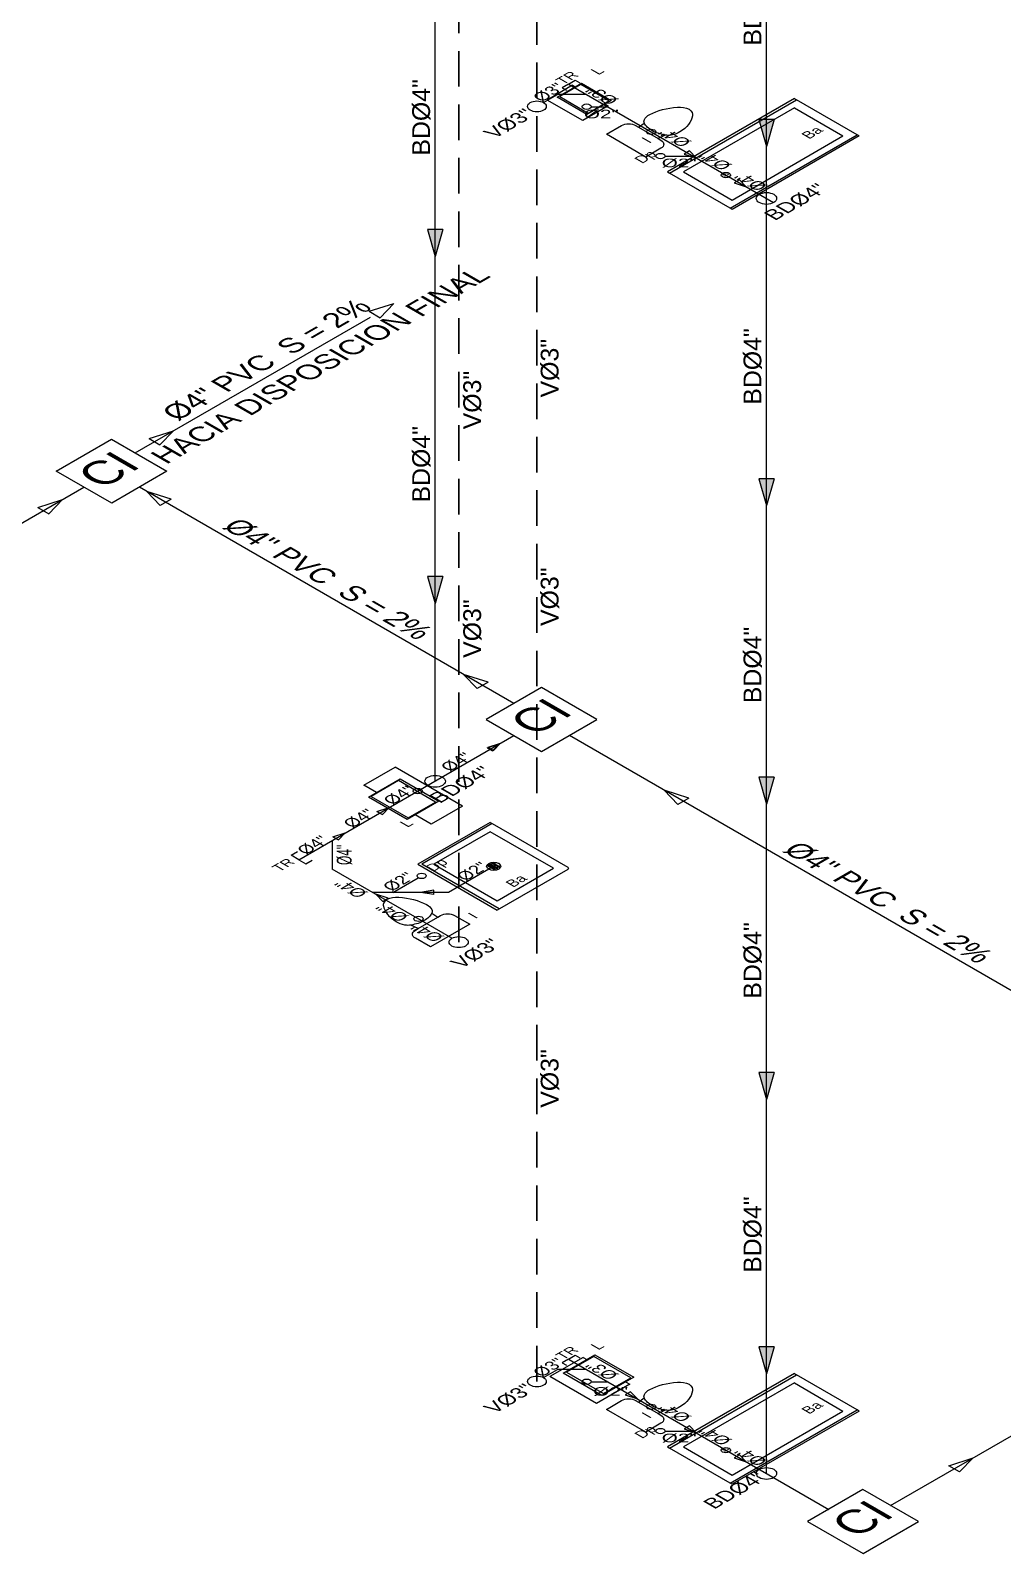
# Model space of a CAD drawing. Header units: feet. Extents: x 1019 to 2236, y -546 to 122.
# Drawn here: x 1096.4 to 1105.06, y -305.11 to -291.55 of the extents above; entities that cross this region are included whole.
import ezdxf

# ---------------------------------------------------------------- set-up
doc = ezdxf.new("R2010")
doc.units = ezdxf.units.FT
doc.header["$LTSCALE"] = 0.05
doc.header["$MEASUREMENT"] = 0
doc.linetypes.add('HIDDEN', pattern=[9.525, 6.35, -3.175])
for name, color, linetype, lineweight in [('AGUAFRIA', 5, 'HIDDEN', 30), ('I-FURN', 8, 'Continuous', 0), ('P-SANR-FIXT', 8, 'Continuous', 9)]:
    doc.layers.add(name, color=color, linetype=linetype, lineweight=lineweight)
for name, color, linetype in [('AGUASNEGRAS', 4, 'Continuous'), ('TEXTO', 2, 'Continuous'), ('TEXXT', 2, 'Continuous')]:
    doc.layers.add(name, color=color, linetype=linetype)
doc.styles.add('DAMIAN', font='arial.ttf', dxfattribs={"height": 0.12})
doc.styles.add('grd', font='arial.ttf', dxfattribs={"height": 0.15})

msp = doc.modelspace()

# ---------------------------------------------------------------- hatches: boundary and pattern name
at = {"layer": 'AGUASNEGRAS', "ltscale": 3, "extrusion": (0, 0.816497, 0.57735)}
h = msp.add_hatch(color=256, dxfattribs=at)
h.dxf.hatch_style = 1
edge = h.paths.add_edge_path()
edge.add_arc((-1101.355, 136.137), 0.0413, 45, 405, ccw=False)
at = {"layer": 'AGUASNEGRAS'}
for points in [[(1102.888, -292.339), (1102.957, -292.579), (1103.026, -292.339)], [(1099.936, -293.32), (1100.005, -293.56), (1100.074, -293.32)], [(1102.888, -295.539), (1102.957, -295.779), (1103.026, -295.539)], [(1099.936, -296.41), (1100.005, -296.65), (1100.074, -296.41)], [(1102.888, -298.198), (1102.957, -298.438), (1103.026, -298.198)], [(1102.888, -300.83), (1102.957, -301.069), (1103.026, -300.83)], [(1102.888, -303.272), (1102.957, -303.512), (1103.026, -303.272)]]:
    msp.add_hatch(color=256, dxfattribs=at).paths.add_polyline_path(points)
at = {"layer": 'AGUASNEGRAS', "ltscale": 3, "extrusion": (0, 0.816497, 0.57735)}
h = msp.add_hatch(color=256, dxfattribs=at)
h.dxf.hatch_style = 1
edge = h.paths.add_edge_path()
edge.add_arc((-1101.929, 136.525), 0.0413, 45, 405, ccw=False)
h = msp.add_hatch(color=256, dxfattribs=at)
h.dxf.hatch_style = 1
edge = h.paths.add_edge_path()
edge.add_arc((-1101.929, 136.525), 0.0413, 45, 405, ccw=False)
h = msp.add_hatch(color=256, dxfattribs=at)
h.dxf.hatch_style = 1
edge = h.paths.add_edge_path()
edge.add_arc((-1102.013, 136.899), 0.0413, -135, 225)
at = {"layer": 'AGUASNEGRAS', "extrusion": (-2.58127e-15, 0.816497, 0.57735)}
for points in [[(-1102.223, 136.867), (-1102.332, 136.927), (-1102.272, 136.818)], [(-1102.668, 137.311), (-1102.777, 137.372), (-1102.717, 137.263)], [(-1101.698, 136.342), (-1101.808, 136.403), (-1101.747, 136.293)], [(-1102.223, 136.867), (-1102.332, 136.927), (-1102.272, 136.818)], [(-1102.668, 137.311), (-1102.777, 137.372), (-1102.717, 137.263)], [(-1104.581, 137.433), (-1104.799, 137.312), (-1104.678, 137.53)]]:
    msp.add_hatch(color=256, dxfattribs=at).paths.add_polyline_path(points)
at = {"layer": 'AGUASNEGRAS', "ltscale": 3, "extrusion": (0, 0.816497, 0.57735)}
h = msp.add_hatch(color=256, dxfattribs=at)
h.dxf.hatch_style = 1
edge = h.paths.add_edge_path()
edge.add_arc((-1102.596, 137.193), 0.0413, -135, 225)
h = msp.add_hatch(color=256, dxfattribs=at)
h.dxf.hatch_style = 1
edge = h.paths.add_edge_path()
edge.add_arc((-1102.957, 137.553), 0.091, 45, 405, ccw=False)
at = {"layer": 'AGUASNEGRAS', "extrusion": (2.66454e-15, 0.816497, 0.57735)}
for points in [[(-1099.516, 119.721), (-1099.637, 119.502), (-1099.418, 119.623)], [(-1097.553, 121.683), (-1097.674, 121.465), (-1097.456, 121.586)], [(-1096.564, 122.745), (-1096.685, 122.527), (-1096.466, 122.648)], [(-1100.517, 126.406), (-1100.577, 126.296), (-1100.468, 126.357)], [(-1100.526, 126.396), (-1100.587, 126.287), (-1100.478, 126.347)], [(-1099.535, 127.388), (-1099.595, 127.278), (-1099.486, 127.339)], [(-1099.144, 127.778), (-1099.204, 127.669), (-1099.095, 127.73)]]:
    msp.add_hatch(color=256, dxfattribs=at).paths.add_polyline_path(points)
at = {"layer": 'AGUASNEGRAS', "extrusion": (-2.66454e-15, 0.816497, 0.57735)}
for points in [[(-1097.556, 122.621), (-1097.435, 122.403), (-1097.654, 122.523)], [(-1100.38, 125.444), (-1100.259, 125.226), (-1100.477, 125.347)], [(-1102.168, 127.232), (-1102.047, 127.014), (-1102.265, 127.135)]]:
    msp.add_hatch(color=256, dxfattribs=at).paths.add_polyline_path(points)
at = {"layer": 'AGUASNEGRAS', "ltscale": 3, "extrusion": (0, 0.816497, 0.57735)}
h = msp.add_hatch(color=256, dxfattribs=at)
h.dxf.hatch_style = 1
edge = h.paths.add_edge_path()
edge.add_arc((-1100.005, 126.873), 0.091, -135, 225)
h = msp.add_hatch(color=256, dxfattribs=at)
h.dxf.hatch_style = 1
edge = h.paths.add_edge_path()
edge.add_arc((-1099.85, 127.024), 0.0413, -135, 225)
h = msp.add_hatch(color=256, dxfattribs=at)
h.dxf.hatch_style = 1
edge = h.paths.add_edge_path()
edge.add_arc((-1099.85, 127.024), 0.0413, -135, 225)
h = msp.add_hatch(color=256, dxfattribs=at)
h.dxf.hatch_style = 1
edge = h.paths.add_edge_path()
edge.add_arc((-1100.544, 128.168), 0.0413, -135, 225)
h = msp.add_hatch(color=256, dxfattribs=at)
h.dxf.hatch_style = 1
edge = h.paths.add_edge_path()
edge.add_arc((-1099.885, 128.333), 0.0413, -135, 225)
at = {"layer": 'AGUASNEGRAS', "extrusion": (2.58127e-15, 0.816497, 0.57735)}
msp.add_hatch(color=256, dxfattribs=at).paths.add_polyline_path([(-1099.587, 128.677), (-1099.478, 128.617), (-1099.538, 128.726)])
at = {"layer": 'AGUASNEGRAS', "extrusion": (-5.55112e-17, 0.816497, 0.57735)}
msp.add_hatch(color=256, dxfattribs=at).paths.add_polyline_path([(-1099.993, 128.554), (-1099.874, 128.588), (-1099.993, 128.623)])
at = {"layer": 'AGUASNEGRAS', "ltscale": 3, "extrusion": (0, 0.816497, 0.57735)}
h = msp.add_hatch(color=256, dxfattribs=at)
h.dxf.hatch_style = 1
edge = h.paths.add_edge_path()
edge.add_arc((-1099.857, 128.996), 0.0413, -135, 225)
h = msp.add_hatch(color=256, dxfattribs=at)
h.dxf.hatch_style = 1
edge = h.paths.add_edge_path()
edge.add_arc((-1099.857, 128.996), 0.0413, -135, 225)
h = msp.add_hatch(color=256, dxfattribs=at)
h.dxf.hatch_style = 1
edge = h.paths.add_edge_path()
edge.add_arc((-1101.355, 136.137), 0.0413, 45, 405, ccw=False)
h = msp.add_hatch(color=256, dxfattribs=at)
h.dxf.hatch_style = 1
edge = h.paths.add_edge_path()
edge.add_arc((-1101.929, 136.525), 0.0413, 45, 405, ccw=False)
h = msp.add_hatch(color=256, dxfattribs=at)
h.dxf.hatch_style = 1
edge = h.paths.add_edge_path()
edge.add_arc((-1101.929, 136.525), 0.0413, 45, 405, ccw=False)
h = msp.add_hatch(color=256, dxfattribs=at)
h.dxf.hatch_style = 1
edge = h.paths.add_edge_path()
edge.add_arc((-1102.013, 136.899), 0.0413, -135, 225)
h = msp.add_hatch(color=256, dxfattribs=at)
h.dxf.hatch_style = 1
edge = h.paths.add_edge_path()
edge.add_arc((-1102.596, 137.193), 0.0413, -135, 225)
h = msp.add_hatch(color=256, dxfattribs=at)
h.dxf.hatch_style = 1
edge = h.paths.add_edge_path()
edge.add_arc((-1102.957, 137.553), 0.091, 45, 405, ccw=False)

# ---------------------------------------------------------------- linework, layer by layer
at = {"layer": 'AGUAFRIA', "extrusion": (0, 0.816497, 0.57735)}
for p, q in [((1100.912, -303.58, -47.935), (1100.912, -273.611, -23.926)), ((1100.215, -299.667, -53.47), (1100.215, -273.854, -32.4))]:
    msp.add_line(p, q, dxfattribs=at)
at = {"layer": 'AGUASNEGRAS', "ltscale": 3, "extrusion": (0, 0.816497, 0.57735)}
for p, q in [((1100.005, -298.234, -55.497), (1100.005, -276.262, -39.96)), ((1102.957, -304.4, -46.776), (1102.957, -282.428, -31.239)), ((1101.193, -292.025, -40.185), (1101.138, -292.057, -40.14)), ((1101.138, -292.057, -40.14), (1101.176, -292.079, -40.108)), ((1101.193, -292.025, -40.185), (1101.254, -291.99, -40.235)), ((1101.198, -292.028, -40.181), (1103.021, -293.08, -38.693)), ((1101.254, -291.99, -40.235), (1101.293, -292.012, -40.204)), ((1100.971, -292.189, -39.953), (1101.096, -292.117, -40.055)), ((1101.353, -292.117, -40.055), (1101.096, -292.117, -40.055)), ((1101.548, -292.23, -39.895), (1101.396, -292.23, -39.895)), ((1102.304, -292.67, -39.274), (1102.054, -292.67, -39.274)), ((1097.332, -295.309, -59.633), (1099.428, -294.099, -61.344)), ((1094.251, -297.13, -57.058), (1096.876, -295.615, -59.201)), ((1100.705, -297.541, -56.477), (1097.37, -295.615, -59.2)), ((1098.79, -298.933, -54.508), (1100.707, -297.826, -56.073)), ((1108.324, -301.94, -50.256), (1101.201, -297.827, -56.072)), ((1098.722, -298.893, -54.564), (1098.779, -298.86, -54.611)), ((1099.087, -298.761, -54.751), (1099.087, -299.016, -54.391)), ((1098.79, -298.933, -54.508), (1098.722, -298.893, -54.564)), ((1098.79, -298.933, -54.508), (1098.852, -298.969, -54.457)), ((1098.852, -298.969, -54.457), (1098.91, -298.936, -54.504)), ((1100.155, -299.632, -53.519), (1099.087, -299.016, -54.391)), ((1100.541, -298.984, -54.436), (1100.124, -299.225, -54.096)), ((1099.629, -299.225, -54.096), (1099.855, -299.094, -54.281)), ((1100.124, -299.225, -54.096), (1099.449, -299.225, -54.096)), ((1104.063, -304.686, -46.372), (1108.325, -302.225, -49.852)), ((1101.193, -303.382, -48.216), (1101.254, -303.347, -48.265)), ((1101.254, -303.347, -48.265), (1101.293, -303.369, -48.234)), ((1100.971, -303.546, -47.984), (1101.096, -303.474, -48.085)), ((1101.353, -303.474, -48.085), (1101.096, -303.474, -48.085)), ((1101.193, -303.382, -48.216), (1101.138, -303.414, -48.171)), ((1101.138, -303.414, -48.171), (1101.176, -303.437, -48.139)), ((1101.198, -303.385, -48.212), (1103.514, -304.722, -46.321)), ((1101.548, -303.587, -47.926), (1101.396, -303.587, -47.926)), ((1102.304, -304.027, -47.304), (1102.054, -304.027, -47.304))]:
    msp.add_line(p, q, dxfattribs=at)
at = {"layer": 'AGUASNEGRAS', "extrusion": (0, 0.816497, 0.57735)}
for p, q in [((1102.272, -292.619, -39.345), (1102.223, -292.647, -39.306)), ((1102.272, -292.619, -39.345), (1102.332, -292.682, -39.256)), ((1102.223, -292.647, -39.306), (1102.332, -292.682, -39.256)), ((1102.717, -292.876, -38.983), (1102.668, -292.904, -38.943)), ((1102.668, -292.904, -38.943), (1102.777, -292.939, -38.893)), ((1102.717, -292.876, -38.983), (1102.777, -292.939, -38.893)), ((1099.418, -294.048, -61.416), (1099.637, -293.979, -61.515)), ((1099.516, -294.105, -61.336), (1099.637, -293.979, -61.515)), ((1099.418, -294.048, -61.416), (1099.516, -294.105, -61.336)), ((1096.628, -295.472, -59.403), (1097.121, -295.187, -59.806)), ((1097.121, -295.187, -59.806), (1097.616, -295.473, -59.401)), ((1097.456, -295.181, -59.813), (1097.674, -295.112, -59.912)), ((1097.456, -295.181, -59.813), (1097.553, -295.238, -59.734)), ((1097.553, -295.238, -59.734), (1097.674, -295.112, -59.912)), ((1097.124, -295.758, -58.999), (1096.628, -295.472, -59.403)), ((1097.616, -295.473, -59.401), (1097.124, -295.758, -58.999)), ((1096.466, -295.795, -58.946), (1096.685, -295.725, -59.045)), ((1096.564, -295.851, -58.867), (1096.685, -295.725, -59.045)), ((1097.654, -295.723, -59.048), (1097.435, -295.653, -59.146)), ((1097.556, -295.779, -58.968), (1097.435, -295.653, -59.146)), ((1097.654, -295.723, -59.048), (1097.556, -295.779, -58.968)), ((1096.466, -295.795, -58.946), (1096.564, -295.851, -58.867)), ((1100.477, -297.353, -56.742), (1100.259, -297.283, -56.841)), ((1100.38, -297.409, -56.663), (1100.259, -297.283, -56.841)), ((1100.477, -297.353, -56.742), (1100.38, -297.409, -56.663)), ((1100.952, -297.399, -56.678), (1100.459, -297.683, -56.275)), ((1101.447, -297.685, -56.273), (1100.952, -297.399, -56.678)), ((1100.459, -297.683, -56.275), (1100.954, -297.969, -55.871)), ((1100.954, -297.969, -55.871), (1101.447, -297.685, -56.273)), ((1100.468, -297.936, -55.918), (1100.577, -297.901, -55.967)), ((1100.478, -297.93, -55.926), (1100.587, -297.896, -55.975)), ((1100.478, -297.93, -55.926), (1100.526, -297.959, -55.886)), ((1100.517, -297.964, -55.878), (1100.577, -297.901, -55.967)), ((1100.526, -297.959, -55.886), (1100.587, -297.896, -55.975)), ((1100.468, -297.936, -55.918), (1100.517, -297.964, -55.878)), ((1102.265, -298.385, -55.283), (1102.047, -298.315, -55.381)), ((1102.168, -298.442, -55.203), (1102.047, -298.315, -55.381)), ((1099.486, -298.503, -55.116), (1099.595, -298.468, -55.165)), ((1099.535, -298.531, -55.076), (1099.595, -298.468, -55.165)), ((1102.265, -298.385, -55.283), (1102.168, -298.442, -55.203)), ((1099.486, -298.503, -55.116), (1099.535, -298.531, -55.076)), ((1099.095, -298.729, -54.797), (1099.204, -298.694, -54.846)), ((1099.095, -298.729, -54.797), (1099.144, -298.757, -54.757)), ((1099.144, -298.757, -54.757), (1099.204, -298.694, -54.846)), ((1099.538, -299.304, -53.983), (1099.478, -299.241, -54.072)), ((1099.587, -299.276, -54.023), (1099.478, -299.241, -54.072)), ((1099.538, -299.304, -53.983), (1099.587, -299.276, -54.023)), ((1099.993, -299.205, -54.124), (1099.874, -299.225, -54.096)), ((1099.993, -299.244, -54.068), (1099.874, -299.225, -54.096)), ((1099.993, -299.244, -54.068), (1099.993, -299.205, -54.124)), ((1101.747, -303.673, -47.805), (1101.698, -303.701, -47.765)), ((1101.698, -303.701, -47.765), (1101.808, -303.736, -47.715)), ((1101.747, -303.673, -47.805), (1101.808, -303.736, -47.715)), ((1102.272, -303.976, -47.376), (1102.223, -304.004, -47.336)), ((1102.223, -304.004, -47.336), (1102.332, -304.039, -47.287)), ((1102.272, -303.976, -47.376), (1102.332, -304.039, -47.287)), ((1102.717, -304.233, -47.013), (1102.668, -304.261, -46.973)), ((1102.668, -304.261, -46.973), (1102.777, -304.296, -46.924)), ((1102.717, -304.233, -47.013), (1102.777, -304.296, -46.924)), ((1104.581, -304.331, -46.874), (1104.799, -304.261, -46.973)), ((1104.678, -304.387, -46.795), (1104.799, -304.261, -46.973)), ((1104.678, -304.387, -46.795), (1104.581, -304.331, -46.874)), ((1103.815, -304.543, -46.575), (1103.322, -304.827, -46.172)), ((1104.311, -304.829, -46.17), (1103.815, -304.543, -46.575)), ((1103.322, -304.827, -46.172), (1103.818, -305.114, -45.767)), ((1103.818, -305.114, -45.767), (1104.311, -304.829, -46.17))]:
    msp.add_line(p, q, dxfattribs=at)
at = {"layer": 'AGUASNEGRAS'}
for points, elevation in [([(1103.026, -292.339), (1102.888, -292.339), (1102.957, -292.579)], -32.845), ([(1103.026, -292.339), (1102.957, -292.579)], -32.845), ([(1100.074, -293.32), (1099.936, -293.32), (1100.005, -293.56)], -50.459), ([(1100.074, -293.32), (1100.005, -293.56)], -50.459), ([(1103.026, -295.539), (1102.888, -295.539), (1102.957, -295.779)], -32.845), ([(1103.026, -295.539), (1102.957, -295.779)], -32.845), ([(1100.074, -296.41), (1099.936, -296.41), (1100.005, -296.65)], -50.459), ([(1100.074, -296.41), (1100.005, -296.65)], -50.459), ([(1103.026, -298.198), (1102.888, -298.198), (1102.957, -298.438)], -32.845), ([(1103.026, -298.198), (1102.957, -298.438)], -32.845), ([(1103.026, -300.83), (1102.888, -300.83), (1102.957, -301.069)], -32.845), ([(1103.026, -300.83), (1102.957, -301.069)], -32.845), ([(1103.026, -303.272), (1102.888, -303.272), (1102.957, -303.512)], -32.845), ([(1103.026, -303.272), (1102.957, -303.512)], -32.845)]:
    msp.add_lwpolyline(points, dxfattribs=dict(at, elevation=elevation))
at = {"layer": 'AGUASNEGRAS', "ltscale": 3, "extrusion": (0, 0.816497, 0.57735)}
for centre, radius in [((-1100.912, 136.133, -261.638), 0.0837), ((-1101.355, 136.137, -261.638), 0.0413), ((-1101.929, 136.525, -261.638), 0.0413), ((-1101.929, 136.525, -261.638), 0.0413), ((-1102.013, 136.899, -261.638), 0.0413), ((-1102.013, 136.899, -261.638), 0.0413), ((-1102.596, 137.193, -261.638), 0.0413), ((-1102.596, 137.193, -261.638), 0.0413), ((-1102.957, 137.553, -261.638), 0.091), ((-1100.005, 126.873, -275.548), 0.091), ((-1099.85, 127.024, -275.548), 0.0413), ((-1099.85, 127.024, -275.548), 0.0413), ((-1099.85, 127.024, -275.548), 0.0413), ((-1099.85, 127.024, -275.548), 0.0413), ((-1100.544, 128.168, -275.548), 0.0413), ((-1100.544, 128.168, -275.548), 0.0413), ((-1099.885, 128.333, -275.548), 0.0413), ((-1099.885, 128.333, -275.548), 0.0413), ((-1099.857, 128.996, -275.548), 0.0413), ((-1099.857, 128.996, -275.548), 0.0413), ((-1099.857, 128.996, -275.548), 0.0413), ((-1099.857, 128.996, -275.548), 0.0413), ((-1100.215, 129.355, -275.548), 0.0851), ((-1100.912, 136.133, -275.548), 0.0837), ((-1101.355, 136.137, -275.548), 0.0413), ((-1101.929, 136.525, -275.548), 0.0413), ((-1101.929, 136.525, -275.548), 0.0413), ((-1102.013, 136.899, -275.548), 0.0413), ((-1102.013, 136.899, -275.548), 0.0413), ((-1102.596, 137.193, -275.548), 0.0413), ((-1102.596, 137.193, -275.548), 0.0413), ((-1102.957, 137.553, -275.548), 0.091)]:
    msp.add_circle(centre, radius, dxfattribs=at)
at = {"layer": 'I-FURN', "extrusion": (-1.67402e-12, -0.816497, -0.57735)}
for p, q in [((1101.23, -292.035, -40.172), (1101.002, -292.166, -39.986)), ((1101.093, -292.142, -40.02), (1101.309, -292.017, -40.197)), ((1101.302, -292.029, -40.18), (1101.115, -292.136, -40.028)), ((1101.23, -292.035, -40.172), (1101.254, -292.049, -40.152)), ((1101.554, -292.174, -39.974), (1101.302, -292.029, -40.18)), ((1101.309, -292.017, -40.197), (1101.574, -292.17, -39.98)), ((1101.32, -292.35, -39.726), (1101.002, -292.166, -39.986)), ((1101.357, -292.295, -39.803), (1101.093, -292.142, -40.02)), ((1101.115, -292.136, -40.028), (1101.368, -292.282, -39.822)), ((1101.548, -292.218, -39.912), (1101.32, -292.35, -39.726)), ((1101.574, -292.17, -39.98), (1101.357, -292.295, -39.803)), ((1101.368, -292.282, -39.822), (1101.554, -292.174, -39.974)), ((1101.519, -292.202, -39.935), (1101.548, -292.218, -39.912))]:
    msp.add_line(p, q, dxfattribs=at)
at = {"layer": 'I-FURN', "extrusion": (-1.67405e-12, -0.816497, -0.57735)}
for p, q in [((1099.482, -298.334, -55.355), (1099.371, -298.27, -55.445)), ((1099.41, -298.375, -55.296), (1099.693, -298.212, -55.527)), ((1099.679, -298.229, -55.503), (1099.436, -298.37, -55.305)), ((1100.009, -298.42, -55.234), (1099.679, -298.229, -55.503)), ((1099.693, -298.212, -55.527), (1100.038, -298.412, -55.245)), ((1099.756, -298.575, -55.014), (1099.41, -298.375, -55.296)), ((1099.436, -298.37, -55.305), (1099.766, -298.56, -55.035)), ((1100.038, -298.412, -55.245), (1099.756, -298.575, -55.014)), ((1099.766, -298.56, -55.035), (1100.009, -298.42, -55.234)), ((1100.249, -298.456, -55.183), (1099.971, -298.617, -54.955)), ((1099.971, -298.617, -54.955), (1099.827, -298.534, -55.073)), ((1101.146, -303.507, -48.04), (1101.428, -303.343, -48.271)), ((1101.428, -303.343, -48.271), (1101.774, -303.543, -47.989)), ((1101.325, -303.366, -48.238), (1101.028, -303.538, -47.996)), ((1101.418, -303.358, -48.25), (1101.175, -303.499, -48.051)), ((1101.325, -303.366, -48.238), (1101.357, -303.385, -48.212)), ((1101.748, -303.549, -47.98), (1101.418, -303.358, -48.25)), ((1101.443, -303.778, -47.657), (1101.028, -303.538, -47.996)), ((1101.491, -303.706, -47.758), (1101.146, -303.507, -48.04)), ((1101.175, -303.499, -48.051), (1101.505, -303.689, -47.782)), ((1101.74, -303.606, -47.899), (1101.443, -303.778, -47.657)), ((1101.774, -303.543, -47.989), (1101.491, -303.706, -47.758)), ((1101.505, -303.689, -47.782), (1101.748, -303.549, -47.98)), ((1101.702, -303.584, -47.93), (1101.74, -303.606, -47.899))]:
    msp.add_line(p, q, dxfattribs=at)
at = {"layer": 'P-SANR-FIXT', "extrusion": (1.67368e-12, -0.816497, -0.57735)}
for p, q in [((1103.206, -292.154, -40.003), (1102.075, -292.807, -39.079)), ((1102.093, -292.818, -39.065), (1103.224, -292.164, -39.988)), ((1103.206, -292.237, -39.886), (1102.219, -292.807, -39.079)), ((1102.651, -293.057, -38.726), (1103.639, -292.486, -39.533)), ((1102.075, -292.807, -39.079), (1102.093, -292.818, -39.065)), ((1102.633, -293.129, -38.624), (1102.093, -292.818, -39.065)), ((1102.219, -292.807, -39.079), (1102.651, -293.057, -38.726)), ((1103.206, -303.511, -48.034), (1102.075, -304.164, -47.11)), ((1102.093, -304.175, -47.095), (1103.224, -303.521, -48.019)), ((1103.206, -303.594, -47.916), (1102.219, -304.164, -47.11)), ((1102.651, -304.414, -46.757), (1103.639, -303.844, -47.563)), ((1102.075, -304.164, -47.11), (1102.093, -304.175, -47.095)), ((1102.219, -304.164, -47.11), (1102.651, -304.414, -46.757)), ((1102.633, -304.486, -46.654), (1102.093, -304.175, -47.095))]:
    msp.add_line(p, q, dxfattribs=at)
at = {"layer": 'P-SANR-FIXT', "extrusion": (-1.67494e-12, -0.816497, -0.57735)}
for p, q in [((1103.206, -292.154, -40.003), (1103.224, -292.164, -39.988)), ((1103.764, -292.476, -39.547), (1103.224, -292.164, -39.988)), ((1103.206, -292.237, -39.886), (1103.639, -292.486, -39.533)), ((1103.206, -303.511, -48.034), (1103.224, -303.521, -48.019)), ((1103.206, -303.594, -47.916), (1103.639, -303.844, -47.563)), ((1103.764, -303.833, -47.578), (1103.224, -303.521, -48.019))]:
    msp.add_line(p, q, dxfattribs=at)
at = {"layer": 'P-SANR-FIXT', "extrusion": (-1.67411e-12, -0.816497, -0.57735)}
for p, q in [((1101.531, -292.471, -39.554), (1101.666, -292.394, -39.664)), ((1101.881, -292.674, -39.268), (1101.531, -292.471, -39.554)), ((1101.791, -292.394, -39.664), (1101.817, -292.408, -39.643)), ((1101.817, -292.408, -39.643), (1101.869, -292.371, -39.696)), ((1101.817, -292.408, -39.643), (1101.991, -292.509, -39.501)), ((1102.056, -292.479, -39.544), (1101.991, -292.509, -39.501)), ((1102.016, -292.596, -39.378), (1101.881, -292.674, -39.268)), ((1101.991, -292.509, -39.501), (1102.016, -292.523, -39.481)), ((1100.496, -298.601, -54.977), (1099.85, -298.974, -54.449)), ((1100.496, -298.601, -54.977), (1100.514, -298.611, -54.963)), ((1100.514, -298.611, -54.963), (1099.886, -298.974, -54.449)), ((1100.496, -298.684, -54.86), (1099.994, -298.974, -54.449)), ((1101.06, -299.009, -54.4), (1100.496, -298.684, -54.86)), ((1100.514, -298.611, -54.963), (1101.186, -298.999, -54.415)), ((1099.85, -298.974, -54.449), (1100.557, -299.383, -53.872)), ((1100.575, -299.372, -53.887), (1099.886, -298.974, -54.449)), ((1099.994, -298.974, -54.449), (1100.557, -299.3, -53.989)), ((1100.473, -298.987, -54.432), (1100.536, -299.023, -54.381)), ((1100.542, -299.019, -54.386), (1100.479, -298.983, -54.437)), ((1100.492, -298.975, -54.448), (1100.555, -299.012, -54.396)), ((1100.561, -299.008, -54.402), (1100.498, -298.972, -54.453)), ((1100.511, -298.964, -54.464), (1100.574, -299.001, -54.412)), ((1100.581, -298.997, -54.417), (1100.518, -298.961, -54.469)), ((1100.557, -299.3, -53.989), (1101.06, -299.009, -54.4)), ((1101.531, -303.829, -47.585), (1101.666, -303.751, -47.695)), ((1101.791, -303.751, -47.695), (1101.817, -303.765, -47.674)), ((1101.817, -303.765, -47.674), (1101.869, -303.728, -47.727)), ((1101.881, -304.031, -47.299), (1101.531, -303.829, -47.585)), ((1101.817, -303.765, -47.674), (1101.991, -303.866, -47.532)), ((1102.056, -303.836, -47.574), (1101.991, -303.866, -47.532)), ((1101.991, -303.866, -47.532), (1102.016, -303.88, -47.511)), ((1102.016, -303.953, -47.409), (1101.881, -304.031, -47.299))]:
    msp.add_line(p, q, dxfattribs=at)
at = {"layer": 'P-SANR-FIXT', "extrusion": (1.67494e-12, -0.816497, -0.57735)}
for p, q in [((1102.633, -293.129, -38.624), (1103.764, -292.476, -39.547)), ((1103.782, -292.486, -39.533), (1102.651, -293.14, -38.609)), ((1102.651, -293.14, -38.609), (1102.633, -293.129, -38.624)), ((1102.633, -304.486, -46.654), (1103.764, -303.833, -47.578)), ((1103.782, -303.844, -47.563), (1102.651, -304.497, -46.64)), ((1102.651, -304.497, -46.64), (1102.633, -304.486, -46.654))]:
    msp.add_line(p, q, dxfattribs=at)
at = {"layer": 'P-SANR-FIXT', "extrusion": (-1.67368e-12, -0.816497, -0.57735)}
for p, q in [((1103.782, -292.486, -39.533), (1103.764, -292.476, -39.547)), ((1103.782, -303.844, -47.563), (1103.764, -303.833, -47.578))]:
    msp.add_line(p, q, dxfattribs=at)
at = {"layer": 'P-SANR-FIXT', "extrusion": (0, 0.816497, 0.57735)}
for p, q in [((1099.371, -298.27, -55.445), (1099.65, -298.11, -55.672)), ((1100.249, -298.456, -55.183), (1099.65, -298.11, -55.672)), ((1101.186, -299.02, -54.385), (1100.557, -299.383, -53.872))]:
    msp.add_line(p, q, dxfattribs=at)
at = {"layer": 'P-SANR-FIXT', "extrusion": (-1.67405e-12, -0.816497, -0.57735)}
for p, q in [((1099.976, -299.408, -53.837), (1100.028, -299.445, -53.784)), ((1099.854, -299.545, -53.642), (1099.789, -299.516, -53.684)), ((1099.829, -299.56, -53.621), (1099.854, -299.545, -53.642)), ((1099.854, -299.545, -53.642), (1100.028, -299.445, -53.784)), ((1100.314, -299.508, -53.694), (1099.964, -299.71, -53.408)), ((1100.028, -299.445, -53.784), (1100.053, -299.431, -53.804)), ((1100.179, -299.431, -53.804), (1100.314, -299.508, -53.694)), ((1099.964, -299.71, -53.408), (1099.829, -299.633, -53.518))]:
    msp.add_line(p, q, dxfattribs=at)
at = {"layer": 'P-SANR-FIXT', "extrusion": (-1.67411e-12, -0.816497, -0.57735)}
for centre, radius, start, end in [((1102.214, 136.584, 261.638), 0.441, 227.709, 263.5058), ((1102.18, 136.28, 261.638), 0.136, 263.5058, 310.219), ((1101.965, 136.363, 261.638), 0.0995, 164.8981, 196.0596), ((1102.03, 136.381, 261.638), 0.167, 196.0596, 227.709), ((1101.86, 136.23, 261.638), 0.441, 6.4942, 42.291), ((1102.164, 136.264, 261.638), 0.136, 319.781, 6.4942), ((1101.729, 136.491, 261.638), 0.0889, 225, 315), ((1102.126, 136.319, 261.638), 0.266, 135.1019, 164.8981), ((1102.125, 136.318, 261.638), 0.266, 105.1019, 134.8981), ((1102.082, 136.48, 261.638), 0.0995, 73.9404, 105.1019), ((1102.063, 136.414, 261.638), 0.167, 42.291, 73.9404), ((1101.953, 136.716, 261.638), 0.0889, 315, 45), ((1100.527, 128.185, 275.548), 0.0635, 45, 225), ((1100.527, 128.185, 275.548), 0.0635, 45, 225), ((1100.476, 128.173, 275.548), 0.00444, 135, 315), ((1100.527, 128.185, 275.548), 0.0635, 225, 45), ((1100.527, 128.185, 275.548), 0.0635, 225, 45), ((1100.495, 128.154, 275.548), 0.00444, 135, 315), ((1100.514, 128.135, 275.548), 0.00444, 135, 315), ((1100.558, 128.217, 275.548), 0.00444, 315, 135), ((1100.578, 128.198, 275.548), 0.00444, 315, 135), ((1101.168, 128.216, 275.548), 0.0254, 315, 45), ((1100.539, 128.236, 275.548), 0.00444, 315, 135), ((1102.214, 136.584, 275.548), 0.441, 227.709, 263.5058), ((1102.18, 136.28, 275.548), 0.136, 263.5058, 310.219), ((1102.164, 136.264, 275.548), 0.136, 319.781, 6.4942), ((1101.729, 136.491, 275.548), 0.0889, 225, 315), ((1101.965, 136.363, 275.548), 0.0995, 164.8981, 196.0596), ((1102.03, 136.381, 275.548), 0.167, 196.0596, 227.709), ((1102.126, 136.319, 275.548), 0.266, 135.1019, 164.8981), ((1101.86, 136.23, 275.548), 0.441, 6.4942, 42.291), ((1102.125, 136.318, 275.548), 0.266, 105.1019, 134.8981), ((1101.953, 136.716, 275.548), 0.0889, 315, 45), ((1102.082, 136.48, 275.548), 0.0995, 73.9404, 105.1019), ((1102.063, 136.414, 275.548), 0.167, 42.291, 73.9404)]:
    msp.add_arc(centre, radius, start, end, dxfattribs=at)
at = {"layer": 'P-SANR-FIXT', "extrusion": (1.67368e-12, -0.816497, -0.57735)}
for centre in [(1102.568, 137.189, 261.638), (1102.568, 137.189, 261.638), (1102.587, 137.208, 261.638), (1102.587, 137.208, 261.638), (1102.595, 137.162, 261.638), (1102.606, 137.228, 261.638), (1102.606, 137.228, 261.638), (1102.614, 137.181, 261.638), (1102.633, 137.201, 261.638), (1102.595, 137.162, 275.548), (1102.568, 137.189, 275.548), (1102.587, 137.208, 275.548), (1102.606, 137.228, 275.548), (1102.614, 137.181, 275.548), (1102.633, 137.201, 275.548)]:
    msp.add_arc(centre, 0.00444, 225, 45, dxfattribs=at)
at = {"layer": 'P-SANR-FIXT', "extrusion": (-1.67405e-12, -0.816497, -0.57735)}
for centre, radius, start, end in [((1099.681, 128.781, 275.548), 0.136, 173.5058, 220.219), ((1099.665, 128.797, 275.548), 0.136, 229.781, 276.4942), ((1099.631, 129.101, 275.548), 0.441, 276.4942, 312.291), ((1099.985, 128.747, 275.548), 0.441, 137.709, 173.5058), ((1099.719, 128.836, 275.548), 0.266, 15.1019, 44.8981), ((1099.815, 128.898, 275.548), 0.167, 312.291, 343.9404), ((1099.88, 128.88, 275.548), 0.0995, 343.9404, 15.1019), ((1100.116, 129.008, 275.548), 0.0889, 225, 315), ((1099.782, 128.931, 275.548), 0.167, 106.0596, 137.709), ((1099.763, 128.997, 275.548), 0.0995, 74.8981, 106.0596), ((1099.72, 128.835, 275.548), 0.266, 45.1019, 74.8981), ((1099.892, 129.233, 275.548), 0.0889, 135, 225)]:
    msp.add_arc(centre, radius, start, end, dxfattribs=at)

# ---------------------------------------------------------------- texts
at = {"layer": 'TEXTO', "extrusion": (0, 0.816497, 0.57735), "style": 'grd'}
for p in [(-1097.04, 122.37, -275.548), (-1100.893, 126.179, -275.548), (-1103.756, 138.553, -275.548)]:
    msp.add_text('CI', height=0.36, rotation=225, dxfattribs=at).set_placement(p)
at = {"layer": 'TEXXT', "extrusion": (0, 0.816497, 0.57735), "style": 'DAMIAN'}
for s, height, rotation, p in [(' TR', 0.11, 225, (-1101.117, 135.833, -261.638)), (' L', 0.11, 225, (-1101.429, 135.684, -261.638)), (' Ø3"', 0.132, 225, (-1100.918, 136.108, -261.638)), (' Ø3"', 0.132, 315, (-1101.684, 136.065, -261.638)), ('VØ', 0.1584, 225, (-1100.536, 136.635, -261.638)), ('3', 0.158, 225, (-1100.762, 136.409, -261.638)), ('"', 0.158, 225, (-1100.849, 136.322, -261.638)), (' Ø2"', 0.132, 180, (-1101.279, 136.317, -261.638)), (' I', 0.11, 225, (-1101.882, 136.738, -261.638)), (' Ø4"', 0.132, 315, (-1102.333, 136.715, -261.638)), (' Ba', 0.11, 225, (-1103.306, 136.673, -261.638)), (' Dp', 0.11, 225, (-1101.818, 137.05, -261.638)), (' Ø2"', 0.132, 180, (-1101.973, 137.071, -261.638)), (' Ø4"', 0.132, 315, (-1102.692, 137.074, -261.638)), (' Ø4"', 0.132, 315, (-1103.011, 137.393, -261.638)), (' BDØ4"', 0.1584, 225, (-1102.989, 137.945, -261.638)), ('HACIA DISPOSICION FINAL', 0.22589, 225.0552, (-1097.611, 121.99, -275.548)), ('Ø4" PVC  S = 2%%%', 0.22589, 225.0552, (-1097.709, 121.322, -275.548)), ('Ø4" PVC  S = 2%%%', 0.22589, 134.9448, (-1098.1, 122.956, -275.548)), (' Ø4"', 0.132, 225, (-1100.097, 126.767, -275.548)), (' BDØ4"', 0.1584, 225, (-1100.004, 127.264, -275.548)), (' Ø4"', 0.132, 225, (-1099.586, 127.281, -275.548)), (' Ø4"', 0.132, 225, (-1099.229, 127.638, -275.548)), (' L', 0.11, 225, (-1099.728, 127.621, -275.548)), (' Ø4"', 0.132, 225, (-1098.817, 128.05, -275.548)), (' Ø4"', 0.132, 270, (-1099.261, 128.217, -275.548)), ('Ø4" PVC  S = 2%%%', 0.22589, 134.9448, (-1103.093, 127.948, -275.548)), (' TR', 0.11, 225, (-1098.589, 128.305, -275.548)), (' Dp', 0.11, 225, (-1099.959, 128.303, -275.548)), (' Ø2"', 0.132, 225, (-1100.239, 128.456, -275.548)), (' Ø4"', 0.132, 315, (-1099.448, 128.629, -275.548)), (' Ø2"', 0.132, 225, (-1099.581, 128.615, -275.548)), (' Ba', 0.11, 225, (-1100.67, 128.546, -275.548)), (' Ø4"', 0.132, 315, (-1099.815, 128.996, -275.548)), (' I', 0.11, 225, (-1100.335, 129.03, -275.548)), (' Ø4"', 0.132, 315, (-1100.128, 129.309, -275.548)), ('3', 0.158, 225, (-1100.466, 129.541, -275.548)), ('"', 0.158, 225, (-1100.553, 129.454, -275.548)), ('VØ', 0.1584, 225, (-1100.24, 129.767, -275.548)), (' TR', 0.11, 225, (-1101.117, 135.833, -275.548)), (' L', 0.11, 225, (-1101.429, 135.684, -275.548)), (' Ø3"', 0.132, 225, (-1100.918, 136.108, -275.548)), (' Ø3"', 0.132, 315, (-1101.684, 136.065, -275.548)), ('"', 0.158, 225, (-1100.849, 136.322, -275.548)), (' Ø2"', 0.132, 180, (-1101.362, 136.353, -275.548)), ('VØ', 0.1584, 225, (-1100.536, 136.635, -275.548)), ('3', 0.158, 225, (-1100.762, 136.409, -275.548)), (' I', 0.11, 225, (-1101.882, 136.738, -275.548)), (' Ø4"', 0.132, 315, (-1102.333, 136.715, -275.548)), (' Ba', 0.11, 225, (-1103.306, 136.673, -275.548)), (' Dp', 0.11, 225, (-1101.818, 137.05, -275.548)), (' Ø4"', 0.132, 315, (-1102.692, 137.074, -275.548)), (' Ø2"', 0.132, 180, (-1101.973, 137.071, -275.548)), (' Ø4"', 0.132, 315, (-1103.011, 137.393, -275.548)), (' BDØ4"', 0.1584, 225, (-1102.448, 138.154, -275.548)), (' BDØ4"', 0.1584, 225, (-1102.448, 138.154, -275.548))]:
    msp.add_text(s, height=height, rotation=rotation, dxfattribs=at).set_placement(p)
at = {"layer": 'TEXXT', "char_height": 0.1584, "width": 4.18176, "attachment_point": 3, "rotation": 90, "style": 'DAMIAN'}
for s, insert in [(' BD%%C4"', (1102.753, -291, -32.845)), (' BD%%C4"', (1099.801, -291.98, -50.459)), (' BD%%C4"', (1102.753, -294.199, -32.845)), ('{\\fArial|b0|i0|c238|p34;V%%C}3{\\fArial|b0|i0|c238|p34;"}', (1100.946, -294.294, -7.255)), ('{\\fArial|b0|i0|c238|p34;V%%C}3{\\fArial|b0|i0|c238|p34;"}', (1100.256, -294.578, -7.255)), (' BD%%C4"', (1099.801, -295.07, -50.459)), ('{\\fArial|b0|i0|c238|p34;V%%C}3{\\fArial|b0|i0|c238|p34;"}', (1100.946, -296.33, -7.255)), ('{\\fArial|b0|i0|c238|p34;V%%C}3{\\fArial|b0|i0|c238|p34;"}', (1100.256, -296.614, -7.255)), (' BD%%C4"', (1102.753, -296.858, -32.845)), (' BD%%C4"', (1102.753, -299.49, -32.845)), ('{\\fArial|b0|i0|c238|p34;V%%C}3{\\fArial|b0|i0|c238|p34;"}', (1100.946, -300.621, -7.255)), (' BD%%C4"', (1102.753, -301.932, -32.845))]:
    msp.add_mtext(s, dxfattribs=dict(at, insert=insert))

doc.saveas('drawing.dxf')
